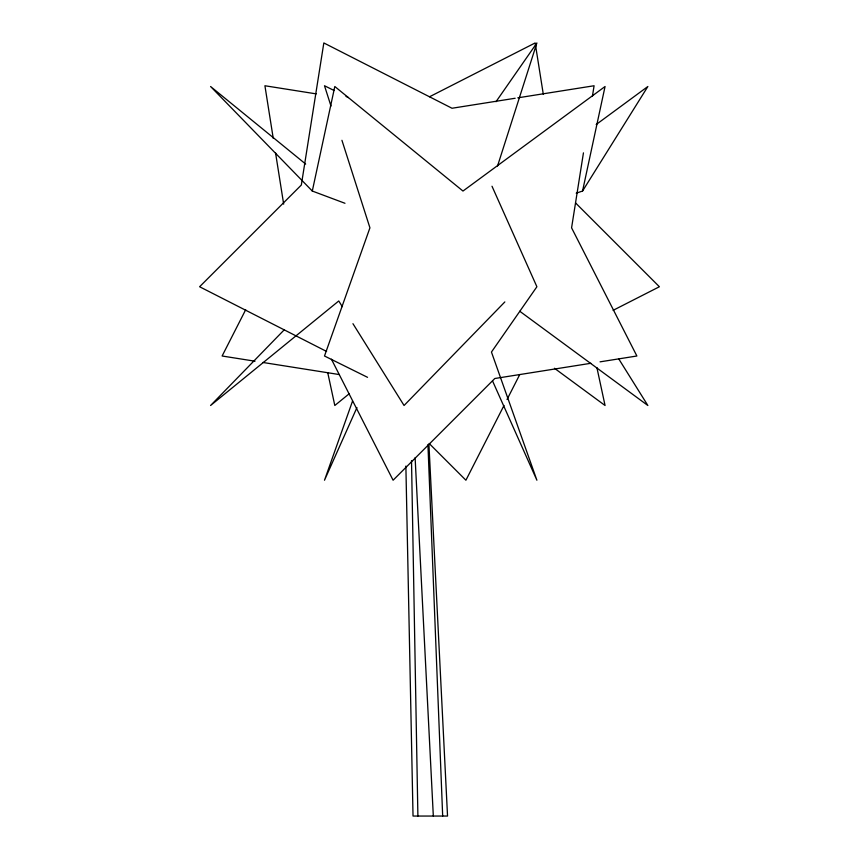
<?xml version="1.0" encoding="UTF-8"?>
<svg xmlns="http://www.w3.org/2000/svg" width="859" height="859" viewBox="0 0 859 859"><rect width="100%" height="100%" fill="white"/><g stroke="black" fill="none" stroke-linecap="round" stroke-linejoin="round"><path stroke-width="1.29" d="M583.454 152.848L571.579 227.828L636.884 356.002L600.054 361.843M592.42 96.283L594.084 85.75L517.784 97.84M344.974 203.282L312.3 191.042L334.806 86.512L462.98 191.042L605.058 86.512L582.552 191.042L576.206 193.178M497.544 166.002L536.896 42.95L496.008 101.727M352.555 401.056L324.498 480.224L356.947 407.574M245.695 309.723L222.116 356.002L255.005 361.209M504.008 405.459L465.911 480.224L429.178 443.491M507.035 399.521L519.727 374.599M582.552 191.042L647.858 86.512L596.189 124.523M284.308 329.738L210.584 405.491L338.757 300.972L342.301 306.652M504.845 301.928L404.063 405.491L352.952 323.693M349.28 393.69L334.806 405.491L327.773 372.827M429.543 96.766L535.168 42.95L543.296 94.254M613.101 310.335L659.39 286.745L575.562 202.928M515.153 98.259L452.006 108.255L323.832 42.95L301.326 185.029L199.61 286.745L326.592 351.449M590.842 363.293L494.805 378.508L393.089 480.224L331.413 359.18M316.219 93.878L264.916 85.75L273.248 138.374M262.897 362.466L339.198 374.545M334.065 90.496L324.498 85.75L330.983 106.054M346.016 96.412L348.41 97.593M367.545 377.326L324.498 356.002L369.928 227.828L341.936 140.307M519.77 311.259L647.858 405.491L618.759 358.912M554.463 368.275L605.058 405.491L596.898 367.598M305.675 164.058L210.584 86.512L312.3 191.042M492.003 186.242L536.896 286.745L491.455 352.05L536.896 480.224L492.54 380.934M275.546 152.848L283.674 204.152M415.112 457.707L433.323 816.05M428.931 444.339L447.539 816.05L413.029 816.05L405.877 466.072M427.932 444.618L442.675 816.05M411.515 460.703L417.893 816.05"/></g></svg>
